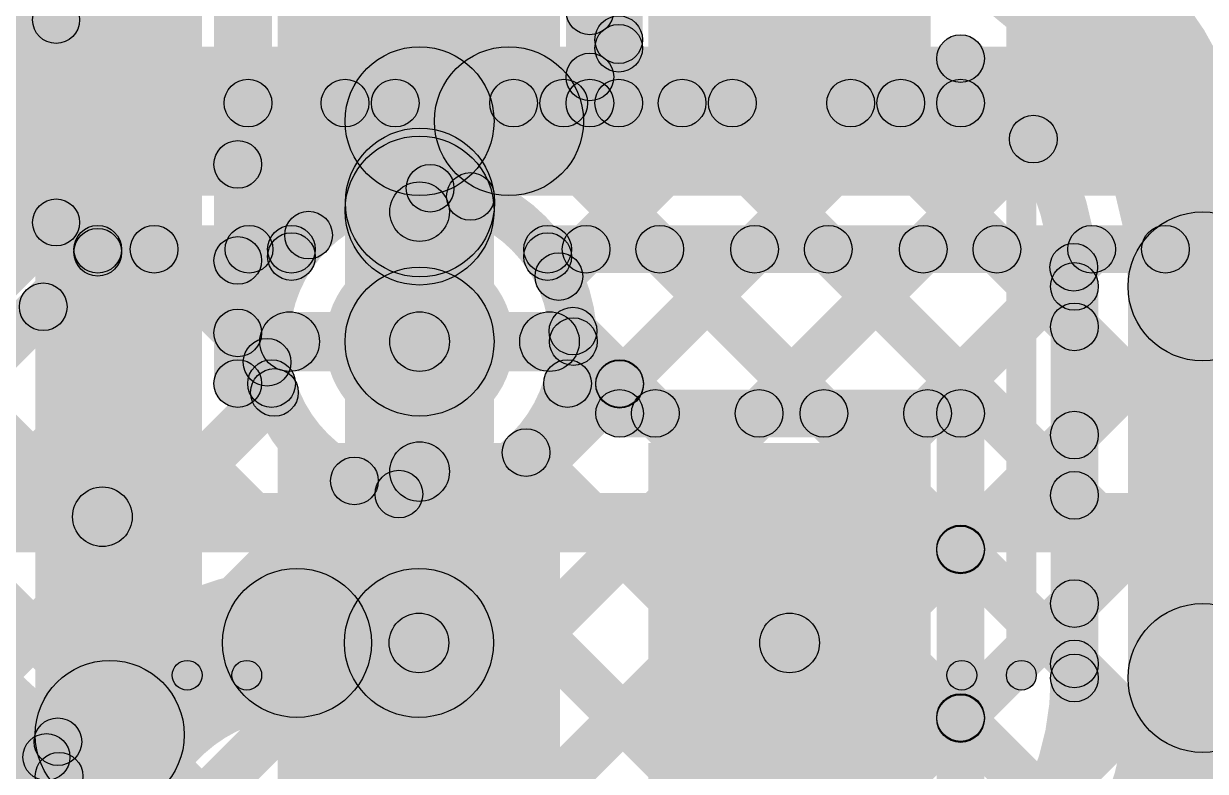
# Model space of a CAD drawing. Header units: millimetres. Extents: x -2.17 to 2.17, y -2.17 to 2.17.
# Drawn here: x -1.1864 to -0.9881, y -0.0417 to 0.0838 of the extents above; entities that cross this region are included whole.
import ezdxf

# ---------------------------------------------------------------- set-up
doc = ezdxf.new("R2010")
doc.units = ezdxf.units.MM
doc.header["$MEASUREMENT"] = 0
for name, color, linetype in [('BottomLayer', 5, 'Continuous'), ('BottomOverlay', 54, 'Continuous'), ('BottomPaste', 16, 'Continuous'), ('BottomSolder', 6, 'Continuous'), ('Mechanical1', 6, 'Continuous'), ('Mechanical2', 216, 'Continuous'), ('TopLayer', 1, 'Continuous'), ('TopOverlay', 2, 'Continuous'), ('TopPaste', 8, 'Continuous'), ('TopSolder', 216, 'Continuous'), ('ViaHoleLayer', 16, 'Continuous')]:
    doc.layers.add(name, color=color, linetype=linetype)

# ---------------------------------------------------------------- blocks, each defined once
blk = doc.blocks.new('TEST_POINT_B_107')
at = {"layer": 'BottomLayer'}
blk.add_hatch(color=5, dxfattribs=at).paths.add_polyline_path([(0.015, 0.03), (-0.015, 0.03), (-0.03, 0.015), (-0.03, -0.015), (-0.015, -0.03), (0.015, -0.03), (0.03, -0.015), (0.03, 0.015)])
at = {"layer": 'BottomOverlay'}
for points in [[(-0.01978, 0.03978), (-0.01422, 0.03422), (-0.03422, 0.01422), (-0.03978, 0.01978)], [(0.017, 0.04094), (0.017, 0.03306), (-0.017, 0.03306), (-0.017, 0.04094)], [(0.017, 0.04094), (0.017, 0.03306), (-0.017, 0.03306), (-0.017, 0.04094)], [(0.03978, 0.01978), (0.03422, 0.01422), (0.01422, 0.03422), (0.01978, 0.03978)], [(-0.04094, 0.017), (-0.03306, 0.017), (-0.03306, -0.017), (-0.04094, -0.017)], [(0.03306, 0.017), (0.04094, 0.017), (0.04094, -0.017), (0.03306, -0.017)], [(-0.01422, -0.03422), (-0.01978, -0.03978), (-0.03978, -0.01978), (-0.03422, -0.01422)], [(0.03422, -0.01422), (0.03978, -0.01978), (0.01978, -0.03978), (0.01422, -0.03422)], [(0.017, -0.03306), (0.017, -0.04094), (-0.017, -0.04094), (-0.017, -0.03306)], [(0.017, -0.03306), (0.017, -0.04094), (-0.017, -0.04094), (-0.017, -0.03306)]]:
    blk.add_hatch(color=54, dxfattribs=at).paths.add_polyline_path(points)
h = blk.add_hatch(color=54, dxfattribs=at)
edge = h.paths.add_edge_path()
edge.add_arc((-0.017, 0.037), 0.00394, 0, 360)
h = blk.add_hatch(color=54, dxfattribs=at)
edge = h.paths.add_edge_path()
edge.add_arc((-0.017, 0.037), 0.00394, 0, 360)
h = blk.add_hatch(color=54, dxfattribs=at)
edge = h.paths.add_edge_path()
edge.add_arc((-0.017, 0.037), 0.00394, 0, 360)
h = blk.add_hatch(color=54, dxfattribs=at)
edge = h.paths.add_edge_path()
edge.add_arc((0.017, 0.037), 0.00394, 0, 360)
h = blk.add_hatch(color=54, dxfattribs=at)
edge = h.paths.add_edge_path()
edge.add_arc((0.017, 0.037), 0.00394, 0, 360)
h = blk.add_hatch(color=54, dxfattribs=at)
edge = h.paths.add_edge_path()
edge.add_arc((0.017, 0.037), 0.00394, 0, 360)
h = blk.add_hatch(color=54, dxfattribs=at)
edge = h.paths.add_edge_path()
edge.add_arc((-0.037, 0.017), 0.00394, 0, 360)
h = blk.add_hatch(color=54, dxfattribs=at)
edge = h.paths.add_edge_path()
edge.add_arc((-0.037, 0.017), 0.00394, 0, 360)
h = blk.add_hatch(color=54, dxfattribs=at)
edge = h.paths.add_edge_path()
edge.add_arc((0.037, 0.017), 0.00394, 0, 360)
h = blk.add_hatch(color=54, dxfattribs=at)
edge = h.paths.add_edge_path()
edge.add_arc((0.037, 0.017), 0.00394, 0, 360)
h = blk.add_hatch(color=54, dxfattribs=at)
edge = h.paths.add_edge_path()
edge.add_arc((-0.037, -0.017), 0.00394, 0, 360)
h = blk.add_hatch(color=54, dxfattribs=at)
edge = h.paths.add_edge_path()
edge.add_arc((-0.037, -0.017), 0.00394, 0, 360)
h = blk.add_hatch(color=54, dxfattribs=at)
edge = h.paths.add_edge_path()
edge.add_arc((0.037, -0.017), 0.00394, 0, 360)
h = blk.add_hatch(color=54, dxfattribs=at)
edge = h.paths.add_edge_path()
edge.add_arc((0.037, -0.017), 0.00394, 0, 360)
h = blk.add_hatch(color=54, dxfattribs=at)
edge = h.paths.add_edge_path()
edge.add_arc((-0.017, -0.037), 0.00394, 0, 360)
h = blk.add_hatch(color=54, dxfattribs=at)
edge = h.paths.add_edge_path()
edge.add_arc((-0.017, -0.037), 0.00394, 0, 360)
h = blk.add_hatch(color=54, dxfattribs=at)
edge = h.paths.add_edge_path()
edge.add_arc((-0.017, -0.037), 0.00394, 0, 360)
h = blk.add_hatch(color=54, dxfattribs=at)
edge = h.paths.add_edge_path()
edge.add_arc((0.017, -0.037), 0.00394, 0, 360)
h = blk.add_hatch(color=54, dxfattribs=at)
edge = h.paths.add_edge_path()
edge.add_arc((0.017, -0.037), 0.00394, 0, 360)
h = blk.add_hatch(color=54, dxfattribs=at)
edge = h.paths.add_edge_path()
edge.add_arc((0.017, -0.037), 0.00394, 0, 360)
at = {"layer": 'BottomPaste'}
blk.add_hatch(color=16, dxfattribs=at).paths.add_polyline_path([(0.015, 0.03), (-0.015, 0.03), (-0.03, 0.015), (-0.03, -0.015), (-0.015, -0.03), (0.015, -0.03), (0.03, -0.015), (0.03, 0.015)])
at = {"layer": 'BottomSolder'}
blk.add_hatch(color=6, dxfattribs=at).paths.add_polyline_path([(0.017, 0.034), (-0.017, 0.034), (-0.034, 0.017), (-0.034, -0.017), (-0.017, -0.034), (0.017, -0.034), (0.034, -0.017), (0.034, 0.017)])
at = {"layer": 'BottomOverlay'}
for centre in [(-0.017, 0.037), (-0.017, 0.037), (-0.017, 0.037), (0.017, 0.037), (0.017, 0.037), (0.017, 0.037), (-0.037, 0.017), (-0.037, 0.017), (0.037, 0.017), (0.037, 0.017), (-0.037, -0.017), (-0.037, -0.017), (0.037, -0.017), (0.037, -0.017), (-0.017, -0.037), (-0.017, -0.037), (-0.017, -0.037), (0.017, -0.037), (0.017, -0.037), (0.017, -0.037)]:
    blk.add_circle(centre, 0.00394, dxfattribs=at)
blk = doc.blocks.new('TEST_POINT_B_112')
at = {"layer": 'BottomLayer'}
blk.add_hatch(color=5, dxfattribs=at).paths.add_polyline_path([(0.015, 0.03), (-0.015, 0.03), (-0.03, 0.015), (-0.03, -0.015), (-0.015, -0.03), (0.015, -0.03), (0.03, -0.015), (0.03, 0.015)])
at = {"layer": 'BottomOverlay'}
for points in [[(-0.01978, 0.03978), (-0.01422, 0.03422), (-0.03422, 0.01422), (-0.03978, 0.01978)], [(0.017, 0.04094), (0.017, 0.03306), (-0.017, 0.03306), (-0.017, 0.04094)], [(0.017, 0.04094), (0.017, 0.03306), (-0.017, 0.03306), (-0.017, 0.04094)], [(0.03978, 0.01978), (0.03422, 0.01422), (0.01422, 0.03422), (0.01978, 0.03978)], [(-0.03306, -0.017), (-0.04094, -0.017), (-0.04094, 0.017), (-0.03306, 0.017)], [(0.04094, -0.017), (0.03306, -0.017), (0.03306, 0.017), (0.04094, 0.017)], [(-0.01422, -0.03422), (-0.01978, -0.03978), (-0.03978, -0.01978), (-0.03422, -0.01422)], [(0.03422, -0.01422), (0.03978, -0.01978), (0.01978, -0.03978), (0.01422, -0.03422)], [(0.017, -0.03306), (0.017, -0.04094), (-0.017, -0.04094), (-0.017, -0.03306)], [(0.017, -0.03306), (0.017, -0.04094), (-0.017, -0.04094), (-0.017, -0.03306)]]:
    blk.add_hatch(color=54, dxfattribs=at).paths.add_polyline_path(points)
h = blk.add_hatch(color=54, dxfattribs=at)
edge = h.paths.add_edge_path()
edge.add_arc((-0.017, 0.037), 0.00394, 0, 360)
h = blk.add_hatch(color=54, dxfattribs=at)
edge = h.paths.add_edge_path()
edge.add_arc((-0.017, 0.037), 0.00394, 0, 360)
h = blk.add_hatch(color=54, dxfattribs=at)
edge = h.paths.add_edge_path()
edge.add_arc((-0.017, 0.037), 0.00394, 0, 360)
h = blk.add_hatch(color=54, dxfattribs=at)
edge = h.paths.add_edge_path()
edge.add_arc((0.017, 0.037), 0.00394, 0, 360)
h = blk.add_hatch(color=54, dxfattribs=at)
edge = h.paths.add_edge_path()
edge.add_arc((0.017, 0.037), 0.00394, 0, 360)
h = blk.add_hatch(color=54, dxfattribs=at)
edge = h.paths.add_edge_path()
edge.add_arc((0.017, 0.037), 0.00394, 0, 360)
h = blk.add_hatch(color=54, dxfattribs=at)
edge = h.paths.add_edge_path()
edge.add_arc((-0.037, 0.017), 0.00394, 0, 360)
h = blk.add_hatch(color=54, dxfattribs=at)
edge = h.paths.add_edge_path()
edge.add_arc((-0.037, 0.017), 0.00394, 0, 360)
h = blk.add_hatch(color=54, dxfattribs=at)
edge = h.paths.add_edge_path()
edge.add_arc((0.037, 0.017), 0.00394, 0, 360)
h = blk.add_hatch(color=54, dxfattribs=at)
edge = h.paths.add_edge_path()
edge.add_arc((0.037, 0.017), 0.00394, 0, 360)
h = blk.add_hatch(color=54, dxfattribs=at)
edge = h.paths.add_edge_path()
edge.add_arc((-0.037, -0.017), 0.00394, 0, 360)
h = blk.add_hatch(color=54, dxfattribs=at)
edge = h.paths.add_edge_path()
edge.add_arc((-0.037, -0.017), 0.00394, 0, 360)
h = blk.add_hatch(color=54, dxfattribs=at)
edge = h.paths.add_edge_path()
edge.add_arc((0.037, -0.017), 0.00394, 0, 360)
h = blk.add_hatch(color=54, dxfattribs=at)
edge = h.paths.add_edge_path()
edge.add_arc((0.037, -0.017), 0.00394, 0, 360)
h = blk.add_hatch(color=54, dxfattribs=at)
edge = h.paths.add_edge_path()
edge.add_arc((-0.017, -0.037), 0.00394, 0, 360)
h = blk.add_hatch(color=54, dxfattribs=at)
edge = h.paths.add_edge_path()
edge.add_arc((-0.017, -0.037), 0.00394, 0, 360)
h = blk.add_hatch(color=54, dxfattribs=at)
edge = h.paths.add_edge_path()
edge.add_arc((-0.017, -0.037), 0.00394, 0, 360)
h = blk.add_hatch(color=54, dxfattribs=at)
edge = h.paths.add_edge_path()
edge.add_arc((0.017, -0.037), 0.00394, 0, 360)
h = blk.add_hatch(color=54, dxfattribs=at)
edge = h.paths.add_edge_path()
edge.add_arc((0.017, -0.037), 0.00394, 0, 360)
h = blk.add_hatch(color=54, dxfattribs=at)
edge = h.paths.add_edge_path()
edge.add_arc((0.017, -0.037), 0.00394, 0, 360)
at = {"layer": 'BottomPaste'}
blk.add_hatch(color=16, dxfattribs=at).paths.add_polyline_path([(0.015, 0.03), (-0.015, 0.03), (-0.03, 0.015), (-0.03, -0.015), (-0.015, -0.03), (0.015, -0.03), (0.03, -0.015), (0.03, 0.015)])
at = {"layer": 'BottomSolder'}
blk.add_hatch(color=6, dxfattribs=at).paths.add_polyline_path([(0.017, 0.034), (-0.017, 0.034), (-0.034, 0.017), (-0.034, -0.017), (-0.017, -0.034), (0.017, -0.034), (0.034, -0.017), (0.034, 0.017)])
at = {"layer": 'BottomOverlay'}
for centre in [(-0.017, 0.037), (-0.017, 0.037), (-0.017, 0.037), (0.017, 0.037), (0.017, 0.037), (0.017, 0.037), (-0.037, 0.017), (-0.037, 0.017), (0.037, 0.017), (0.037, 0.017), (-0.037, -0.017), (-0.037, -0.017), (0.037, -0.017), (0.037, -0.017), (-0.017, -0.037), (-0.017, -0.037), (-0.017, -0.037), (0.017, -0.037), (0.017, -0.037), (0.017, -0.037)]:
    blk.add_circle(centre, 0.00394, dxfattribs=at)
blk = doc.blocks.new('WS2812B_M____214')
at = {"layer": 'TopLayer'}
for points in [[(-0.09409, 0.05079), (-0.03504, 0.05079), (-0.03504, 0.01142), (-0.09409, 0.01142)], [(0.03504, 0.05079), (0.09409, 0.05079), (0.09409, 0.01142), (0.03504, 0.01142)], [(-0.09409, -0.01142), (-0.03504, -0.01142), (-0.03504, -0.05079), (-0.09409, -0.05079)], [(0.03504, -0.01142), (0.09409, -0.01142), (0.09409, -0.05079), (0.03504, -0.05079)]]:
    blk.add_hatch(color=1, dxfattribs=at).paths.add_polyline_path(points)
at = {"layer": 'TopOverlay'}
h = blk.add_hatch(color=2, dxfattribs=at)
edge = h.paths.add_edge_path()
edge.add_arc((-0.07, 0.07), 0.0025, 0, 360)
h = blk.add_hatch(color=2, dxfattribs=at)
edge = h.paths.add_edge_path()
edge.add_arc((-0.07, 0.07), 0.0025, 0, 360)
for points in [[(0.07, 0.0725), (0.07, 0.0675), (-0.07, 0.0675), (-0.07, 0.0725)], [(-0.0675, 0.06), (-0.0725, 0.06), (-0.0725, 0.07), (-0.0675, 0.07)], [(0.0725, 0.06), (0.0675, 0.06), (0.0675, 0.07), (0.0725, 0.07)], [(-0.0675, -0.07), (-0.0725, -0.07), (-0.0725, -0.06), (-0.0675, -0.06)], [(0.0725, -0.07), (0.0675, -0.07), (0.0675, -0.06), (0.0725, -0.06)], [(0.07, -0.0675), (0.07, -0.0725), (-0.07, -0.0725), (-0.07, -0.0675)]]:
    blk.add_hatch(color=2, dxfattribs=at).paths.add_polyline_path(points)
h = blk.add_hatch(color=2, dxfattribs=at)
edge = h.paths.add_edge_path()
edge.add_arc((0.07, 0.07), 0.0025, 0, 360)
h = blk.add_hatch(color=2, dxfattribs=at)
edge = h.paths.add_edge_path()
edge.add_arc((0.07, 0.07), 0.0025, 0, 360)
h = blk.add_hatch(color=2, dxfattribs=at)
edge = h.paths.add_edge_path()
edge.add_arc((-0.091, 0.061), 0.0025, 0, 360)
h = blk.add_hatch(color=2, dxfattribs=at)
edge = h.paths.add_edge_path()
edge.add_arc((-0.085, 0.061), 0.0025, 0, 360)
h = blk.add_hatch(color=2, dxfattribs=at)
edge = h.paths.add_edge_path()
edge.add_arc((-0.07, 0.06), 0.0025, 0, 360)
h = blk.add_hatch(color=2, dxfattribs=at)
edge = h.paths.add_edge_path()
edge.add_arc((0.07, 0.06), 0.0025, 0, 360)
h = blk.add_hatch(color=2, dxfattribs=at)
edge = h.paths.add_edge_path()
edge.add_arc((-0.07, -0.06), 0.0025, 0, 360)
h = blk.add_hatch(color=2, dxfattribs=at)
edge = h.paths.add_edge_path()
edge.add_arc((0.07, -0.06), 0.0025, 0, 360)
h = blk.add_hatch(color=2, dxfattribs=at)
edge = h.paths.add_edge_path()
edge.add_arc((-0.07, -0.07), 0.0025, 0, 360)
h = blk.add_hatch(color=2, dxfattribs=at)
edge = h.paths.add_edge_path()
edge.add_arc((-0.07, -0.07), 0.0025, 0, 360)
h = blk.add_hatch(color=2, dxfattribs=at)
edge = h.paths.add_edge_path()
edge.add_arc((0.07, -0.07), 0.0025, 0, 360)
h = blk.add_hatch(color=2, dxfattribs=at)
edge = h.paths.add_edge_path()
edge.add_arc((0.07, -0.07), 0.0025, 0, 360)
at = {"layer": 'TopPaste'}
for points in [[(-0.09409, 0.05079), (-0.03504, 0.05079), (-0.03504, 0.01142), (-0.09409, 0.01142)], [(0.03504, 0.05079), (0.09409, 0.05079), (0.09409, 0.01142), (0.03504, 0.01142)], [(-0.09409, -0.01142), (-0.03504, -0.01142), (-0.03504, -0.05079), (-0.09409, -0.05079)], [(0.03504, -0.01142), (0.09409, -0.01142), (0.09409, -0.05079), (0.03504, -0.05079)]]:
    blk.add_hatch(color=8, dxfattribs=at).paths.add_polyline_path(points)
at = {"layer": 'TopSolder'}
for points in [[(-0.09809, 0.05479), (-0.03104, 0.05479), (-0.03104, 0.00742), (-0.09809, 0.00742)], [(0.03104, 0.05479), (0.09809, 0.05479), (0.09809, 0.00742), (0.03104, 0.00742)], [(-0.09809, -0.00742), (-0.03104, -0.00742), (-0.03104, -0.05479), (-0.09809, -0.05479)], [(0.03104, -0.00742), (0.09809, -0.00742), (0.09809, -0.05479), (0.03104, -0.05479)]]:
    blk.add_hatch(color=216, dxfattribs=at).paths.add_polyline_path(points)
at = {"layer": 'TopOverlay', "const_width": 0.005}
blk.add_lwpolyline([(-0.085, 0.061, 1), (-0.091, 0.061, 1)], format="xyb", close=True, dxfattribs=at)
at = {"layer": 'TopOverlay'}
for centre in [(-0.07, 0.07), (-0.07, 0.07), (0.07, 0.07), (0.07, 0.07), (-0.091, 0.061), (-0.085, 0.061), (-0.07, 0.06), (0.07, 0.06), (-0.07, -0.06), (0.07, -0.06), (-0.07, -0.07), (-0.07, -0.07), (0.07, -0.07), (0.07, -0.07)]:
    blk.add_circle(centre, 0.0025, dxfattribs=at)

msp = doc.modelspace()

# ---------------------------------------------------------------- hatches: boundary and pattern name
at = {"layer": 'BottomLayer'}
for points in [[(-1.218, 0.05489), (-1.218, 0.07989), (-1.12, 0.07989), (-1.12, 0.05489)], [(-1.105, 0.05489), (-1.105, 0.07989), (-0.954, 0.07989), (-0.954, 0.05489)], [(-1.10751, 0.05183), (-1.13249, 0.05295), (-1.13243, 0.0543), (-1.10745, 0.05318)], [(-1.1075, 0.03039), (-1.1325, 0.03039), (-1.1325, 0.05239), (-1.1075, 0.05239)], [(-1.174, 0.04189), (-1.174, 0.04989), (-1.1415, 0.04989), (-1.1415, 0.04189)], [(-1.0985, 0.04189), (-1.0985, 0.04989), (-0.954, 0.04989), (-0.954, 0.04189)], [(-1.21054, -0.13482), (-1.21619, -0.12917), (-1.03831, 0.04872), (-1.03265, 0.04306)], [(-1.21005, -0.0212), (-1.21571, -0.01554), (-1.15145, 0.04872), (-1.14579, 0.04306)], [(-1.19697, -0.14954), (-1.20263, -0.14389), (-1.01003, 0.04872), (-1.00437, 0.04306)], [(-1.19317, 0.02056), (-1.19883, 0.02622), (-1.17683, 0.04822), (-1.17117, 0.04256)], [(-1.18348, -0.16433), (-1.18913, -0.15867), (-0.98174, 0.04872), (-0.97608, 0.04306)], [(-1.17672, -0.07272), (-1.18238, -0.06706), (-1.06659, 0.04872), (-1.06094, 0.04306)], [(-1.16684, -0.17598), (-1.1725, -0.17032), (-0.95353, 0.04865), (-0.94787, 0.04299)], [(-1.16736, 0.04306), (-1.16171, 0.04872), (-1.14275, 0.02976), (-1.14841, 0.0241)], [(-1.09379, 0.03849), (-1.09945, 0.04415), (-1.09488, 0.04872), (-1.08922, 0.04306)], [(-1.08251, 0.04306), (-1.07685, 0.04872), (-0.95767, -0.07047), (-0.96333, -0.07612)], [(-1.05423, 0.04306), (-1.04857, 0.04872), (-0.95767, -0.04218), (-0.96333, -0.04784)], [(-1.02594, 0.04306), (-1.02029, 0.04872), (-0.93279, -0.03878), (-0.93844, -0.04444)], [(-0.99766, 0.04306), (-0.992, 0.04872), (-0.9045, -0.03878), (-0.91016, -0.04444)], [(-1.14352, -0.18094), (-1.14917, -0.17528), (-0.92993, 0.04396), (-0.92427, 0.03831)], [(-1.18599, 0.0334), (-1.18033, 0.03906), (-0.96624, -0.17503), (-0.9719, -0.18069)], [(-1.14181, 0.02539), (-1.14181, 0.03539), (-1.12, 0.03539), (-1.12, 0.02539)], [(-1.12, 0.02539), (-1.12, 0.03539), (-1.09819, 0.03539), (-1.09819, 0.02539)], [(-1.09708, 0.02934), (-1.09142, 0.035), (-0.95267, -0.10375), (-0.95833, -0.10941)], [(-1.115, 0.00858), (-1.125, 0.00858), (-1.125, 0.03039), (-1.115, 0.03039)], [(-1.22972, 0.02056), (-1.22406, 0.02622), (-1.02256, -0.17528), (-1.02822, -0.18094)], [(-1.20143, 0.02056), (-1.19578, 0.02622), (-0.99428, -0.17528), (-0.99993, -0.18094)], [(-1.18941, -0.02884), (-1.19506, -0.02318), (-1.14719, 0.02469), (-1.14153, 0.01903)], [(-1.10496, 0.00894), (-1.0993, 0.01459), (-0.94717, -0.13753), (-0.95283, -0.14319)], [(-1.17767, -0.04539), (-1.18333, -0.03973), (-1.13376, 0.00984), (-1.1281, 0.00418)], [(-1.12629, 0.00198), (-1.12063, 0.00764), (-0.94979, -0.1632), (-0.95544, -0.16886)], [(-1.2036, -0.02088), (-1.19815, -0.01503), (-1.17798, -0.03384), (-1.18343, -0.03969)], [(-1.1847, -0.0369), (-1.17671, -0.03662), (-1.17535, -0.0756), (-1.18334, -0.07588)]]:
    msp.add_hatch(color=5, dxfattribs=at).paths.add_polyline_path(points)
h = msp.add_hatch(color=5, dxfattribs=at)
edge = h.paths.add_edge_path()
edge.add_arc((-1.12, 0.06739), 0.0125, 0, 360)
h = msp.add_hatch(color=5, dxfattribs=at)
edge = h.paths.add_edge_path()
edge.add_arc((-1.105, 0.06739), 0.0125, 0, 360)
h = msp.add_hatch(color=5, dxfattribs=at)
edge = h.paths.add_edge_path()
edge.add_arc((-1.105, 0.06739), 0.0125, 0, 360)
h = msp.add_hatch(color=5, dxfattribs=at)
edge = h.paths.add_edge_path()
edge.add_arc((-1.11994, 0.05374), 0.0125, 0, 360)
h = msp.add_hatch(color=5, dxfattribs=at)
edge = h.paths.add_edge_path()
edge.add_arc((-1.11994, 0.05374), 0.0125, 0, 360)
h = msp.add_hatch(color=5, dxfattribs=at)
edge = h.paths.add_edge_path()
edge.add_arc((-1.12, 0.05239), 0.0125, 0, 360)
h = msp.add_hatch(color=5, dxfattribs=at)
edge = h.paths.add_edge_path()
edge.add_arc((-1.12, 0.05239), 0.0125, 0, 360)
h = msp.add_hatch(color=5, dxfattribs=at)
edge = h.paths.add_edge_path()
edge.add_arc((-1.174, 0.04589), 0.004, 0, 360)
h = msp.add_hatch(color=5, dxfattribs=at)
edge = h.paths.add_edge_path()
edge.add_arc((-1.16454, 0.04589), 0.004, 0, 360)
h = msp.add_hatch(color=5, dxfattribs=at)
edge = h.paths.add_edge_path()
edge.add_arc((-1.14862, 0.04589), 0.004, 0, 360)
h = msp.add_hatch(color=5, dxfattribs=at)
edge = h.paths.add_edge_path()
edge.add_arc((-1.1415, 0.04589), 0.004, 0, 360)
h = msp.add_hatch(color=5, dxfattribs=at)
edge = h.paths.add_edge_path()
edge.add_arc((-1.0985, 0.04589), 0.004, 0, 360)
h = msp.add_hatch(color=5, dxfattribs=at)
edge = h.paths.add_edge_path()
edge.add_arc((-1.09205, 0.04589), 0.004, 0, 360)
h = msp.add_hatch(color=5, dxfattribs=at)
edge = h.paths.add_edge_path()
edge.add_arc((-1.07968, 0.04589), 0.004, 0, 360)
h = msp.add_hatch(color=5, dxfattribs=at)
edge = h.paths.add_edge_path()
edge.add_arc((-1.06377, 0.04589), 0.004, 0, 360)
h = msp.add_hatch(color=5, dxfattribs=at)
edge = h.paths.add_edge_path()
edge.add_arc((-1.0514, 0.04589), 0.004, 0, 360)
h = msp.add_hatch(color=5, dxfattribs=at)
edge = h.paths.add_edge_path()
edge.add_arc((-1.03548, 0.04589), 0.004, 0, 360)
h = msp.add_hatch(color=5, dxfattribs=at)
edge = h.paths.add_edge_path()
edge.add_arc((-1.02311, 0.04589), 0.004, 0, 360)
h = msp.add_hatch(color=5, dxfattribs=at)
edge = h.paths.add_edge_path()
edge.add_arc((-1.0072, 0.04589), 0.004, 0, 360)
h = msp.add_hatch(color=5, dxfattribs=at)
edge = h.paths.add_edge_path()
edge.add_arc((-0.99483, 0.04589), 0.004, 0, 360)
h = msp.add_hatch(color=5, dxfattribs=at)
edge = h.paths.add_edge_path()
edge.add_arc((-1.174, 0.04539), 0.004, 0, 360)
h = msp.add_hatch(color=5, dxfattribs=at)
edge = h.paths.add_edge_path()
edge.add_arc((-1.1415, 0.04467), 0.004, 0, 360)
h = msp.add_hatch(color=5, dxfattribs=at)
edge = h.paths.add_edge_path()
edge.add_arc((-1.0985, 0.04467), 0.004, 0, 360)
h = msp.add_hatch(color=5, dxfattribs=at)
edge = h.paths.add_edge_path()
edge.add_arc((-1.09662, 0.04132), 0.004, 0, 360)
h = msp.add_hatch(color=5, dxfattribs=at)
edge = h.paths.add_edge_path()
edge.add_arc((-1.12, 0.03039), 0.0125, 0, 360)
h = msp.add_hatch(color=5, dxfattribs=at)
edge = h.paths.add_edge_path()
edge.add_arc((-1.12, 0.03039), 0.01181, 0, 360)
h = msp.add_hatch(color=5, dxfattribs=at)
edge = h.paths.add_edge_path()
edge.add_arc((-1.18316, 0.03623), 0.004, 0, 360)
h = msp.add_hatch(color=5, dxfattribs=at)
edge = h.paths.add_edge_path()
edge.add_arc((-1.09425, 0.03217), 0.004, 0, 360)
h = msp.add_hatch(color=5, dxfattribs=at)
edge = h.paths.add_edge_path()
edge.add_arc((-1.14181, 0.03039), 0.005, 0, 360)
h = msp.add_hatch(color=5, dxfattribs=at)
edge = h.paths.add_edge_path()
edge.add_arc((-1.12, 0.03039), 0.005, 0, 360)
h = msp.add_hatch(color=5, dxfattribs=at)
edge = h.paths.add_edge_path()
edge.add_arc((-1.12, 0.03039), 0.005, 0, 360)
h = msp.add_hatch(color=5, dxfattribs=at)
edge = h.paths.add_edge_path()
edge.add_arc((-1.12, 0.03039), 0.005, 0, 360)
h = msp.add_hatch(color=5, dxfattribs=at)
edge = h.paths.add_edge_path()
edge.add_arc((-1.09819, 0.03039), 0.005, 0, 360)
h = msp.add_hatch(color=5, dxfattribs=at)
edge = h.paths.add_edge_path()
edge.add_arc((-1.09419, 0.03039), 0.004, 0, 360)
h = msp.add_hatch(color=5, dxfattribs=at)
edge = h.paths.add_edge_path()
edge.add_arc((-1.09419, 0.03039), 0.004, 0, 360)
h = msp.add_hatch(color=5, dxfattribs=at)
edge = h.paths.add_edge_path()
edge.add_arc((-1.14558, 0.02693), 0.004, 0, 360)
h = msp.add_hatch(color=5, dxfattribs=at)
edge = h.paths.add_edge_path()
edge.add_arc((-1.14436, 0.02186), 0.004, 0, 360)
h = msp.add_hatch(color=5, dxfattribs=at)
edge = h.paths.add_edge_path()
edge.add_arc((-1.10213, 0.01177), 0.004, 0, 360)
h = msp.add_hatch(color=5, dxfattribs=at)
edge = h.paths.add_edge_path()
edge.add_arc((-1.12, 0.00858), 0.005, 0, 360)
h = msp.add_hatch(color=5, dxfattribs=at)
edge = h.paths.add_edge_path()
edge.add_arc((-1.13093, 0.00701), 0.004, 0, 360)
h = msp.add_hatch(color=5, dxfattribs=at)
edge = h.paths.add_edge_path()
edge.add_arc((-1.12346, 0.00481), 0.004, 0, 360)
h = msp.add_hatch(color=5, dxfattribs=at)
edge = h.paths.add_edge_path()
edge.add_arc((-1.1807, -0.03676), 0.004, 0, 360)
h = msp.add_hatch(color=5, dxfattribs=at)
edge = h.paths.add_edge_path()
edge.add_arc((-1.1807, -0.03676), 0.004, 0, 360)
h = msp.add_hatch(color=5, dxfattribs=at)
edge = h.paths.add_edge_path()
edge.add_arc((-1.1805, -0.04256), 0.004, 0, 360)
at = {"layer": 'BottomSolder'}
h = msp.add_hatch(color=6, dxfattribs=at)
edge = h.paths.add_edge_path()
edge.add_arc((-1.12, 0.03039), 0.01581, 0, 360)
at = {"layer": 'Mechanical1'}
msp.add_hatch(color=6, dxfattribs=at).paths.add_polyline_path([(-2.164, -0.005), (-2.164, 0.005), (0, 0.005), (0, -0.005)])
at = {"layer": 'Mechanical2'}
h = msp.add_hatch(color=216, dxfattribs=at)
edge = h.paths.add_edge_path()
edge.add_arc((-1.17323, 0.001), 0.005, 0, 360)
at = {"layer": 'TopLayer'}
for points in [[(-1.14479, 0.07043), (-1.15279, 0.07043), (-1.15279, 0.14641), (-1.14479, 0.14641)], [(-1.1595, -0.03561), (-1.1845, -0.03561), (-1.1845, 0.1343), (-1.1595, 0.1343)], [(-1.1465, 0.02335), (-1.1545, 0.02335), (-1.1545, 0.1343), (-1.1465, 0.1343)], [(-1.08258, 0.07043), (-1.09058, 0.07043), (-1.09058, 0.12352), (-1.08258, 0.12352)], [(-1.08742, 0.07043), (-1.09542, 0.07043), (-1.09542, 0.11851), (-1.08742, 0.11851)], [(-1.09425, 0.08308), (-1.08859, 0.08874), (-1.08375, 0.0839), (-1.08941, 0.07825)], [(-1.08859, 0.07198), (-1.09425, 0.07763), (-1.08941, 0.08247), (-1.08375, 0.07681)], [(-1.09297, 0.0676), (-1.09862, 0.07326), (-1.09425, 0.07763), (-1.08859, 0.07198)], [(-1.02521, 0.07043), (-1.03321, 0.07043), (-1.03321, 0.07789), (-1.02521, 0.07789)], [(-1.14879, 0.06643), (-1.14879, 0.07443), (-1.09142, 0.07443), (-1.09142, 0.06643)], [(-1.08658, 0.06643), (-1.08658, 0.07443), (-1.02921, 0.07443), (-1.02921, 0.06643)], [(-1.14767, 0.04118), (-1.15333, 0.04684), (-1.12691, 0.07326), (-1.12125, 0.0676)], [(-1.13533, 0.0676), (-1.12968, 0.07326), (-1.11539, 0.05897), (-1.12104, 0.05331)], [(-1.10864, 0.05192), (-1.1143, 0.05758), (-1.09862, 0.07326), (-1.09297, 0.0676)], [(-1.10705, 0.0676), (-1.10139, 0.07326), (-1.04932, 0.02118), (-1.05497, 0.01552)], [(-1.09379, 0.03849), (-1.09945, 0.04415), (-1.07034, 0.07326), (-1.06468, 0.0676)], [(-1.08359, 0.02041), (-1.08925, 0.02607), (-1.04205, 0.07326), (-1.0364, 0.0676)], [(-1.07877, 0.0676), (-1.07311, 0.07326), (-1.00727, 0.00742), (-1.01293, 0.00176)], [(-1.05048, 0.0676), (-1.04483, 0.07326), (-1.00727, 0.0357), (-1.01293, 0.03005)], [(-1.06019, 0.01552), (-1.06585, 0.02118), (-1.01982, 0.06721), (-1.01416, 0.06155)], [(-1.15333, 0.05731), (-1.14767, 0.06297), (-1.13579, 0.05109), (-1.14145, 0.04543)], [(-1.115, 0.03039), (-1.125, 0.03039), (-1.125, 0.0522), (-1.115, 0.0522)], [(-1.03191, 0.01552), (-1.03756, 0.02118), (-1.01304, 0.04571), (-1.00738, 0.04005)], [(-1.0061, -0.02607), (-1.0141, -0.02607), (-1.0141, 0.03966), (-1.0061, 0.03966)], [(-0.9761, -0.02607), (-1.0011, -0.02607), (-1.0011, 0.03966), (-0.9761, 0.03966)], [(-1.15333, 0.02903), (-1.14767, 0.03468), (-1.14275, 0.02976), (-1.14841, 0.0241)], [(-1.14181, 0.02539), (-1.14181, 0.03539), (-1.12, 0.03539), (-1.12, 0.02539)], [(-1.12, 0.02539), (-1.12, 0.03539), (-1.09819, 0.03539), (-1.09819, 0.02539)], [(-1.09708, 0.02934), (-1.09142, 0.035), (-1.0776, 0.02118), (-1.08326, 0.01552)], [(-1.1076, -0.0202), (-1.1326, -0.02015), (-1.1325, 0.03041), (-1.1075, 0.03036)], [(-1.1505, 0.01935), (-1.1505, 0.02735), (-1.14483, 0.02735), (-1.14483, 0.01935)], [(-1.09517, 0.01935), (-1.09517, 0.02735), (-1.08642, 0.02735), (-1.08642, 0.01935)], [(-1.08242, 0.01835), (-1.09042, 0.01835), (-1.09042, 0.02335), (-1.08242, 0.02335)], [(-1.08642, 0.01435), (-1.08642, 0.02235), (-1.02921, 0.02235), (-1.02921, 0.01435)], [(-1.02521, -0.05871), (-1.03321, -0.05871), (-1.03321, 0.01835), (-1.02521, 0.01835)], [(-1.02638, -0.00724), (-1.03204, -0.00158), (-1.01293, 0.01753), (-1.00727, 0.01187)], [(-1.03204, -0.00741), (-1.02638, -0.00175), (-1.00727, -0.02087), (-1.01293, -0.02652)], [(-1.14057, -0.03268), (-1.14057, -0.00768), (-1.1201, -0.00768), (-1.1201, -0.03268)], [(-1.02638, -0.03552), (-1.03204, -0.02987), (-1.01293, -0.01075), (-1.00727, -0.01641)], [(-1.11631, -0.11329), (-1.12453, -0.10759), (-1.06201, -0.01733), (-1.05379, -0.02302)], [(-1.1151, -0.05971), (-1.1251, -0.05971), (-1.1251, -0.02018), (-1.1151, -0.02018)], [(-1.03204, -0.03569), (-1.02638, -0.03004), (-1.01205, -0.04437), (-1.01771, -0.05003)]]:
    msp.add_hatch(color=1, dxfattribs=at).paths.add_polyline_path(points)
h = msp.add_hatch(color=1, dxfattribs=at)
edge = h.paths.add_edge_path()
edge.add_arc((-1.09142, 0.08591), 0.004, 0, 360)
h = msp.add_hatch(color=1, dxfattribs=at)
edge = h.paths.add_edge_path()
edge.add_arc((-1.08658, 0.08107), 0.004, 0, 360)
h = msp.add_hatch(color=1, dxfattribs=at)
edge = h.paths.add_edge_path()
edge.add_arc((-1.08658, 0.07964), 0.004, 0, 360)
h = msp.add_hatch(color=1, dxfattribs=at)
edge = h.paths.add_edge_path()
edge.add_arc((-1.02921, 0.07789), 0.004, 0, 360)
h = msp.add_hatch(color=1, dxfattribs=at)
edge = h.paths.add_edge_path()
edge.add_arc((-1.02921, 0.07789), 0.004, 0, 360)
h = msp.add_hatch(color=1, dxfattribs=at)
edge = h.paths.add_edge_path()
edge.add_arc((-1.09142, 0.07481), 0.004, 0, 360)
h = msp.add_hatch(color=1, dxfattribs=at)
edge = h.paths.add_edge_path()
edge.add_arc((-1.09142, 0.07481), 0.004, 0, 360)
h = msp.add_hatch(color=1, dxfattribs=at)
edge = h.paths.add_edge_path()
edge.add_arc((-1.14879, 0.07043), 0.004, 0, 360)
h = msp.add_hatch(color=1, dxfattribs=at)
edge = h.paths.add_edge_path()
edge.add_arc((-1.14879, 0.07043), 0.004, 0, 360)
h = msp.add_hatch(color=1, dxfattribs=at)
edge = h.paths.add_edge_path()
edge.add_arc((-1.13251, 0.07043), 0.004, 0, 360)
h = msp.add_hatch(color=1, dxfattribs=at)
edge = h.paths.add_edge_path()
edge.add_arc((-1.12408, 0.07043), 0.004, 0, 360)
h = msp.add_hatch(color=1, dxfattribs=at)
edge = h.paths.add_edge_path()
edge.add_arc((-1.10422, 0.07043), 0.004, 0, 360)
h = msp.add_hatch(color=1, dxfattribs=at)
edge = h.paths.add_edge_path()
edge.add_arc((-1.09579, 0.07043), 0.004, 0, 360)
h = msp.add_hatch(color=1, dxfattribs=at)
edge = h.paths.add_edge_path()
edge.add_arc((-1.09579, 0.07043), 0.004, 0, 360)
h = msp.add_hatch(color=1, dxfattribs=at)
edge = h.paths.add_edge_path()
edge.add_arc((-1.09142, 0.07043), 0.004, 0, 360)
h = msp.add_hatch(color=1, dxfattribs=at)
edge = h.paths.add_edge_path()
edge.add_arc((-1.09142, 0.07043), 0.004, 0, 360)
h = msp.add_hatch(color=1, dxfattribs=at)
edge = h.paths.add_edge_path()
edge.add_arc((-1.08658, 0.07043), 0.004, 0, 360)
h = msp.add_hatch(color=1, dxfattribs=at)
edge = h.paths.add_edge_path()
edge.add_arc((-1.08658, 0.07043), 0.004, 0, 360)
h = msp.add_hatch(color=1, dxfattribs=at)
edge = h.paths.add_edge_path()
edge.add_arc((-1.07594, 0.07043), 0.004, 0, 360)
h = msp.add_hatch(color=1, dxfattribs=at)
edge = h.paths.add_edge_path()
edge.add_arc((-1.06751, 0.07043), 0.004, 0, 360)
h = msp.add_hatch(color=1, dxfattribs=at)
edge = h.paths.add_edge_path()
edge.add_arc((-1.04765, 0.07043), 0.004, 0, 360)
h = msp.add_hatch(color=1, dxfattribs=at)
edge = h.paths.add_edge_path()
edge.add_arc((-1.03923, 0.07043), 0.004, 0, 360)
h = msp.add_hatch(color=1, dxfattribs=at)
edge = h.paths.add_edge_path()
edge.add_arc((-1.02921, 0.07043), 0.004, 0, 360)
h = msp.add_hatch(color=1, dxfattribs=at)
edge = h.paths.add_edge_path()
edge.add_arc((-1.02921, 0.07043), 0.004, 0, 360)
h = msp.add_hatch(color=1, dxfattribs=at)
edge = h.paths.add_edge_path()
edge.add_arc((-1.01699, 0.06438), 0.004, 0, 360)
h = msp.add_hatch(color=1, dxfattribs=at)
edge = h.paths.add_edge_path()
edge.add_arc((-1.1505, 0.06014), 0.004, 0, 360)
h = msp.add_hatch(color=1, dxfattribs=at)
edge = h.paths.add_edge_path()
edge.add_arc((-1.11822, 0.05614), 0.004, 0, 360)
h = msp.add_hatch(color=1, dxfattribs=at)
edge = h.paths.add_edge_path()
edge.add_arc((-1.11147, 0.05475), 0.004, 0, 360)
h = msp.add_hatch(color=1, dxfattribs=at)
edge = h.paths.add_edge_path()
edge.add_arc((-1.12, 0.0522), 0.005, 0, 360)
h = msp.add_hatch(color=1, dxfattribs=at)
edge = h.paths.add_edge_path()
edge.add_arc((-1.13862, 0.04826), 0.004, 0, 360)
h = msp.add_hatch(color=1, dxfattribs=at)
edge = h.paths.add_edge_path()
edge.add_arc((-0.9886, 0.03966), 0.0125, 0, 360)
h = msp.add_hatch(color=1, dxfattribs=at)
edge = h.paths.add_edge_path()
edge.add_arc((-0.9886, 0.03966), 0.0125, 0, 360)
h = msp.add_hatch(color=1, dxfattribs=at)
edge = h.paths.add_edge_path()
edge.add_arc((-1.1505, 0.04401), 0.004, 0, 360)
h = msp.add_hatch(color=1, dxfattribs=at)
edge = h.paths.add_edge_path()
edge.add_arc((-1.01021, 0.04288), 0.004, 0, 360)
h = msp.add_hatch(color=1, dxfattribs=at)
edge = h.paths.add_edge_path()
edge.add_arc((-1.09662, 0.04132), 0.004, 0, 360)
h = msp.add_hatch(color=1, dxfattribs=at)
edge = h.paths.add_edge_path()
edge.add_arc((-1.0101, 0.03966), 0.004, 0, 360)
h = msp.add_hatch(color=1, dxfattribs=at)
edge = h.paths.add_edge_path()
edge.add_arc((-1.0101, 0.03966), 0.004, 0, 360)
h = msp.add_hatch(color=1, dxfattribs=at)
edge = h.paths.add_edge_path()
edge.add_arc((-1.12, 0.03039), 0.0125, 0, 360)
h = msp.add_hatch(color=1, dxfattribs=at)
edge = h.paths.add_edge_path()
edge.add_arc((-1.12, 0.03039), 0.01181, 0, 360)
h = msp.add_hatch(color=1, dxfattribs=at)
edge = h.paths.add_edge_path()
edge.add_arc((-1.1505, 0.03185), 0.004, 0, 360)
h = msp.add_hatch(color=1, dxfattribs=at)
edge = h.paths.add_edge_path()
edge.add_arc((-1.09425, 0.03217), 0.004, 0, 360)
h = msp.add_hatch(color=1, dxfattribs=at)
edge = h.paths.add_edge_path()
edge.add_arc((-1.0101, 0.03287), 0.004, 0, 360)
h = msp.add_hatch(color=1, dxfattribs=at)
edge = h.paths.add_edge_path()
edge.add_arc((-1.14181, 0.03039), 0.005, 0, 360)
h = msp.add_hatch(color=1, dxfattribs=at)
edge = h.paths.add_edge_path()
edge.add_arc((-1.12, 0.03039), 0.005, 0, 360)
h = msp.add_hatch(color=1, dxfattribs=at)
edge = h.paths.add_edge_path()
edge.add_arc((-1.12, 0.03039), 0.005, 0, 360)
h = msp.add_hatch(color=1, dxfattribs=at)
edge = h.paths.add_edge_path()
edge.add_arc((-1.12, 0.03039), 0.005, 0, 360)
h = msp.add_hatch(color=1, dxfattribs=at)
edge = h.paths.add_edge_path()
edge.add_arc((-1.09819, 0.03039), 0.005, 0, 360)
h = msp.add_hatch(color=1, dxfattribs=at)
edge = h.paths.add_edge_path()
edge.add_arc((-1.09419, 0.03039), 0.004, 0, 360)
h = msp.add_hatch(color=1, dxfattribs=at)
edge = h.paths.add_edge_path()
edge.add_arc((-1.09419, 0.03039), 0.004, 0, 360)
h = msp.add_hatch(color=1, dxfattribs=at)
edge = h.paths.add_edge_path()
edge.add_arc((-1.14558, 0.02693), 0.004, 0, 360)
h = msp.add_hatch(color=1, dxfattribs=at)
edge = h.paths.add_edge_path()
edge.add_arc((-1.1505, 0.02335), 0.004, 0, 360)
h = msp.add_hatch(color=1, dxfattribs=at)
edge = h.paths.add_edge_path()
edge.add_arc((-1.1505, 0.02335), 0.004, 0, 360)
h = msp.add_hatch(color=1, dxfattribs=at)
edge = h.paths.add_edge_path()
edge.add_arc((-1.14483, 0.02335), 0.004, 0, 360)
h = msp.add_hatch(color=1, dxfattribs=at)
edge = h.paths.add_edge_path()
edge.add_arc((-1.14483, 0.02335), 0.004, 0, 360)
h = msp.add_hatch(color=1, dxfattribs=at)
edge = h.paths.add_edge_path()
edge.add_arc((-1.09517, 0.02335), 0.004, 0, 360)
h = msp.add_hatch(color=1, dxfattribs=at)
edge = h.paths.add_edge_path()
edge.add_arc((-1.09517, 0.02335), 0.004, 0, 360)
h = msp.add_hatch(color=1, dxfattribs=at)
edge = h.paths.add_edge_path()
edge.add_arc((-1.08642, 0.02335), 0.004, 0, 360)
h = msp.add_hatch(color=1, dxfattribs=at)
edge = h.paths.add_edge_path()
edge.add_arc((-1.08642, 0.02335), 0.004, 0, 360)
h = msp.add_hatch(color=1, dxfattribs=at)
edge = h.paths.add_edge_path()
edge.add_arc((-1.08642, 0.02324), 0.004, 0, 360)
h = msp.add_hatch(color=1, dxfattribs=at)
edge = h.paths.add_edge_path()
edge.add_arc((-1.08642, 0.01835), 0.004, 0, 360)
h = msp.add_hatch(color=1, dxfattribs=at)
edge = h.paths.add_edge_path()
edge.add_arc((-1.08642, 0.01835), 0.004, 0, 360)
h = msp.add_hatch(color=1, dxfattribs=at)
edge = h.paths.add_edge_path()
edge.add_arc((-1.08043, 0.01835), 0.004, 0, 360)
h = msp.add_hatch(color=1, dxfattribs=at)
edge = h.paths.add_edge_path()
edge.add_arc((-1.06302, 0.01835), 0.004, 0, 360)
h = msp.add_hatch(color=1, dxfattribs=at)
edge = h.paths.add_edge_path()
edge.add_arc((-1.05214, 0.01835), 0.004, 0, 360)
h = msp.add_hatch(color=1, dxfattribs=at)
edge = h.paths.add_edge_path()
edge.add_arc((-1.03474, 0.01835), 0.004, 0, 360)
h = msp.add_hatch(color=1, dxfattribs=at)
edge = h.paths.add_edge_path()
edge.add_arc((-1.02921, 0.01835), 0.004, 0, 360)
h = msp.add_hatch(color=1, dxfattribs=at)
edge = h.paths.add_edge_path()
edge.add_arc((-1.02921, 0.01835), 0.004, 0, 360)
h = msp.add_hatch(color=1, dxfattribs=at)
edge = h.paths.add_edge_path()
edge.add_arc((-1.0101, 0.0147), 0.004, 0, 360)
h = msp.add_hatch(color=1, dxfattribs=at)
edge = h.paths.add_edge_path()
edge.add_arc((-1.0101, 0.00459), 0.004, 0, 360)
h = msp.add_hatch(color=1, dxfattribs=at)
edge = h.paths.add_edge_path()
edge.add_arc((-1.02921, -0.00441), 0.004, 0, 360)
h = msp.add_hatch(color=1, dxfattribs=at)
edge = h.paths.add_edge_path()
edge.add_arc((-1.02921, -0.00458), 0.004, 0, 360)
h = msp.add_hatch(color=1, dxfattribs=at)
edge = h.paths.add_edge_path()
edge.add_arc((-1.14057, -0.02018), 0.0125, 0, 360)
h = msp.add_hatch(color=1, dxfattribs=at)
edge = h.paths.add_edge_path()
edge.add_arc((-1.14057, -0.02018), 0.0125, 0, 360)
h = msp.add_hatch(color=1, dxfattribs=at)
edge = h.paths.add_edge_path()
edge.add_arc((-1.1201, -0.02018), 0.0125, 0, 360)
h = msp.add_hatch(color=1, dxfattribs=at)
edge = h.paths.add_edge_path()
edge.add_arc((-1.1201, -0.02018), 0.0125, 0, 360)
h = msp.add_hatch(color=1, dxfattribs=at)
edge = h.paths.add_edge_path()
edge.add_arc((-1.0101, -0.01358), 0.004, 0, 360)
h = msp.add_hatch(color=1, dxfattribs=at)
edge = h.paths.add_edge_path()
edge.add_arc((-0.9886, -0.02607), 0.0125, 0, 360)
h = msp.add_hatch(color=1, dxfattribs=at)
edge = h.paths.add_edge_path()
edge.add_arc((-0.9886, -0.02607), 0.0125, 0, 360)
h = msp.add_hatch(color=1, dxfattribs=at)
edge = h.paths.add_edge_path()
edge.add_arc((-1.1201, -0.02018), 0.005, 0, 360)
h = msp.add_hatch(color=1, dxfattribs=at)
edge = h.paths.add_edge_path()
edge.add_arc((-1.0579, -0.02018), 0.005, 0, 360)
h = msp.add_hatch(color=1, dxfattribs=at)
edge = h.paths.add_edge_path()
edge.add_arc((-1.0101, -0.0237), 0.004, 0, 360)
h = msp.add_hatch(color=1, dxfattribs=at)
edge = h.paths.add_edge_path()
edge.add_arc((-1.172, -0.03561), 0.0125, 0, 360)
h = msp.add_hatch(color=1, dxfattribs=at)
edge = h.paths.add_edge_path()
edge.add_arc((-1.0101, -0.02607), 0.004, 0, 360)
h = msp.add_hatch(color=1, dxfattribs=at)
edge = h.paths.add_edge_path()
edge.add_arc((-1.0101, -0.02607), 0.004, 0, 360)
h = msp.add_hatch(color=1, dxfattribs=at)
edge = h.paths.add_edge_path()
edge.add_arc((-1.02921, -0.0327), 0.004, 0, 360)
h = msp.add_hatch(color=1, dxfattribs=at)
edge = h.paths.add_edge_path()
edge.add_arc((-1.02921, -0.03287), 0.004, 0, 360)
at = {"layer": 'ViaHoleLayer'}
h = msp.add_hatch(color=16, dxfattribs=at)
edge = h.paths.add_edge_path()
edge.add_arc((-1.12, 0.03039), 0.00591, 0, 360)

# ---------------------------------------------------------------- linework, layer by layer
at = {"layer": 'BottomLayer'}
for points, const_width in [([(-1.11994, 0.05374, -0.388084), (-1.105, 0.06739)], 0.025), ([(-1.09419, 0.03039, -1.346429), (-1.1415, 0.04467)], 0.008), ([(-1.0985, 0.04467, -0.147641), (-1.09419, 0.03039)], 0.008)]:
    msp.add_lwpolyline(points, format="xyb", dxfattribs=dict(at, const_width=const_width))
for centre, radius in [((-1.12, 0.06739), 0.0125), ((-1.105, 0.06739), 0.0125), ((-1.105, 0.06739), 0.0125), ((-1.11994, 0.05374), 0.0125), ((-1.11994, 0.05374), 0.0125), ((-1.12, 0.05239), 0.0125), ((-1.12, 0.05239), 0.0125), ((-1.174, 0.04589), 0.004), ((-1.16454, 0.04589), 0.004), ((-1.14862, 0.04589), 0.004), ((-1.1415, 0.04589), 0.004), ((-1.0985, 0.04589), 0.004), ((-1.09205, 0.04589), 0.004), ((-1.07968, 0.04589), 0.004), ((-1.06377, 0.04589), 0.004), ((-1.0514, 0.04589), 0.004), ((-1.03548, 0.04589), 0.004), ((-1.02311, 0.04589), 0.004), ((-1.0072, 0.04589), 0.004), ((-0.99483, 0.04589), 0.004), ((-1.174, 0.04539), 0.004), ((-1.1415, 0.04467), 0.004), ((-1.0985, 0.04467), 0.004), ((-1.09662, 0.04132), 0.004), ((-1.12, 0.03039), 0.0125), ((-1.18316, 0.03623), 0.004), ((-1.09425, 0.03217), 0.004), ((-1.14181, 0.03039), 0.005), ((-1.12, 0.03039), 0.005), ((-1.12, 0.03039), 0.005), ((-1.12, 0.03039), 0.005), ((-1.09819, 0.03039), 0.005), ((-1.09419, 0.03039), 0.004), ((-1.09419, 0.03039), 0.004), ((-1.14558, 0.02693), 0.004), ((-1.14436, 0.02186), 0.004), ((-1.10213, 0.01177), 0.004), ((-1.12, 0.00858), 0.005), ((-1.13093, 0.00701), 0.004), ((-1.12346, 0.00481), 0.004), ((-1.1807, -0.03676), 0.004), ((-1.1807, -0.03676), 0.004), ((-1.1805, -0.04256), 0.004)]:
    msp.add_circle(centre, radius, dxfattribs=at)
at = {"layer": 'Mechanical2', "const_width": 0.01}
for points in [[(2.16535, 0.001, 1), (-2.16535, 0.001, 1)], [(2.08135, -0.01, 1), (-2.04935, -0.01, 1)], [(1.84055, 0.001, 1), (-1.84055, 0.001, 1)], [(1.6437, 0.001, 1), (-1.6437, 0.001, 1)], [(1.50394, 0, 1), (-1.50394, 0, 1)], [(1.30709, 0.001, 1), (-1.30709, 0.001, 1)], [(1.17323, 0.001, 1), (-1.17323, 0.001, 1)]]:
    msp.add_lwpolyline(points, format="xyb", close=True, dxfattribs=at)
at = {"layer": 'Mechanical2'}
msp.add_circle((-1.17323, 0.001), 0.005, dxfattribs=at)
at = {"layer": 'TopLayer'}
for points, const_width in [([(-1.0579, 0.10896, -0.414214), (-0.9886, 0.03966)], 0.025), ([(-1.00074, 0.10896, -0.414214), (-0.94871, 0.05692)], 0.025), ([(-1.02921, 0.07789, -0.236029), (-1.0101, 0.03966)], 0.008), ([(-1.14483, 0.02335, -1.148613), (-1.09419, 0.03039)], 0.008), ([(-1.09419, 0.03039, -0.069167), (-1.09517, 0.02335)], 0.008), ([(-1.176, -0.05561, -0.414214), (-1.14057, -0.02018)], 0.025), ([(-0.9886, -0.02607, -0.414214), (-1.05916, -0.09664)], 0.025), ([(-1.0101, -0.02607, -0.273), (-1.03544, -0.06902)], 0.008)]:
    msp.add_lwpolyline(points, format="xyb", dxfattribs=dict(at, const_width=const_width))
for centre, radius in [((-1.09142, 0.08591), 0.004), ((-1.08658, 0.08107), 0.004), ((-1.08658, 0.07964), 0.004), ((-1.02921, 0.07789), 0.004), ((-1.02921, 0.07789), 0.004), ((-1.09142, 0.07481), 0.004), ((-1.09142, 0.07481), 0.004), ((-1.14879, 0.07043), 0.004), ((-1.14879, 0.07043), 0.004), ((-1.13251, 0.07043), 0.004), ((-1.12408, 0.07043), 0.004), ((-1.10422, 0.07043), 0.004), ((-1.09579, 0.07043), 0.004), ((-1.09579, 0.07043), 0.004), ((-1.09142, 0.07043), 0.004), ((-1.09142, 0.07043), 0.004), ((-1.08658, 0.07043), 0.004), ((-1.08658, 0.07043), 0.004), ((-1.07594, 0.07043), 0.004), ((-1.06751, 0.07043), 0.004), ((-1.04765, 0.07043), 0.004), ((-1.03923, 0.07043), 0.004), ((-1.02921, 0.07043), 0.004), ((-1.02921, 0.07043), 0.004), ((-1.01699, 0.06438), 0.004), ((-1.1505, 0.06014), 0.004), ((-1.11822, 0.05614), 0.004), ((-1.11147, 0.05475), 0.004), ((-1.12, 0.0522), 0.005), ((-1.13862, 0.04826), 0.004), ((-0.9886, 0.03966), 0.0125), ((-0.9886, 0.03966), 0.0125), ((-1.1505, 0.04401), 0.004), ((-1.01021, 0.04288), 0.004), ((-1.09662, 0.04132), 0.004), ((-1.0101, 0.03966), 0.004), ((-1.0101, 0.03966), 0.004), ((-1.12, 0.03039), 0.0125), ((-1.1505, 0.03185), 0.004), ((-1.09425, 0.03217), 0.004), ((-1.0101, 0.03287), 0.004), ((-1.14181, 0.03039), 0.005), ((-1.12, 0.03039), 0.005), ((-1.12, 0.03039), 0.005), ((-1.12, 0.03039), 0.005), ((-1.09819, 0.03039), 0.005), ((-1.09419, 0.03039), 0.004), ((-1.09419, 0.03039), 0.004), ((-1.14558, 0.02693), 0.004), ((-1.1505, 0.02335), 0.004), ((-1.1505, 0.02335), 0.004), ((-1.14483, 0.02335), 0.004), ((-1.14483, 0.02335), 0.004), ((-1.09517, 0.02335), 0.004), ((-1.09517, 0.02335), 0.004), ((-1.08642, 0.02335), 0.004), ((-1.08642, 0.02335), 0.004), ((-1.08642, 0.02324), 0.004), ((-1.08642, 0.01835), 0.004), ((-1.08642, 0.01835), 0.004), ((-1.08043, 0.01835), 0.004), ((-1.06302, 0.01835), 0.004), ((-1.05214, 0.01835), 0.004), ((-1.03474, 0.01835), 0.004), ((-1.02921, 0.01835), 0.004), ((-1.02921, 0.01835), 0.004), ((-1.0101, 0.0147), 0.004), ((-1.0101, 0.00459), 0.004), ((-1.02921, -0.00441), 0.004), ((-1.02921, -0.00458), 0.004), ((-1.14057, -0.02018), 0.0125), ((-1.14057, -0.02018), 0.0125), ((-1.1201, -0.02018), 0.0125), ((-1.1201, -0.02018), 0.0125), ((-1.0101, -0.01358), 0.004), ((-0.9886, -0.02607), 0.0125), ((-0.9886, -0.02607), 0.0125), ((-1.1201, -0.02018), 0.005), ((-1.0579, -0.02018), 0.005), ((-1.0101, -0.0237), 0.004), ((-1.172, -0.03561), 0.0125), ((-1.0101, -0.02607), 0.004), ((-1.0101, -0.02607), 0.004), ((-1.02921, -0.0327), 0.004), ((-1.02921, -0.03287), 0.004)]:
    msp.add_circle(centre, radius, dxfattribs=at)

# ---------------------------------------------------------------- block references
for name, p, rotation in [('WS2812B_M____214', (-1.089, 0.04439), 270), ('TEST_POINT_B_107', (-1.218, 0.06739), 180), ('TEST_POINT_B_112', (-1.219, -0.05761), 182)]:
    msp.add_blockref(name, p, dxfattribs=dict(rotation=rotation))

doc.saveas('drawing.dxf')
